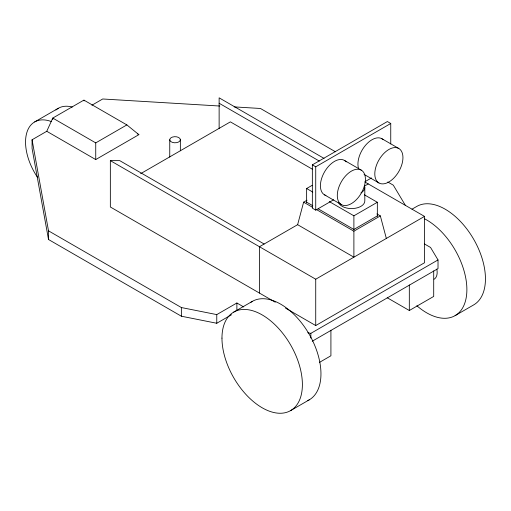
<?xml version="1.0" encoding="UTF-8"?>
<svg xmlns="http://www.w3.org/2000/svg" width="511" height="511" viewBox="0 0 511 511"><rect width="100%" height="100%" fill="white"/><g stroke="black" fill="none" stroke-linecap="round" stroke-linejoin="round"><path stroke-width="0.77" d="M259.46 293.071L259.46 246.724L297.626 224.687L303.63 202.164L307.022 200.21M46.763 131.289L52.767 118.079L83.9 100.105L126.869 124.914L138.877 134.661L95.736 159.566L46.763 131.289L32.072 139.771L32.072 148.439L48.513 239.506L181.367 316.213L216.766 323.265L231.515 314.75M34.671 121.931L58.299 108.287M91.923 105.215L102.717 98.987L219.826 106.033M52.767 119.58L52.767 118.079L95.736 142.888L126.869 124.914M140.64 173.683L230.384 121.867L312.617 169.345M333.619 199.795L315.728 210.123L312.349 208.175L312.349 164.861L387.376 121.541L390.749 123.49L390.749 143.968M312.349 164.861L315.728 166.81L390.749 123.49M306.632 202.675L306.632 188.521L312.144 185.333M365.282 181.514L371.478 177.937M364.222 186.24L368.246 183.922M329.237 201.57L353.893 215.808L377.342 202.273L377.342 216.428M377.342 215.917L353.893 229.452L318.276 208.89M316.022 209.318L353.893 231.189L380.344 215.917L386.342 238.439M32.072 139.771L48.513 230.844L181.367 307.545L216.766 314.604L236.88 302.991L243.766 306.97M233.744 312.1L252.313 301.381M411.987 209.191L416.804 206.412A56.868 32.832 60 0 1 473.671 239.244A56.868 32.832 60 0 1 473.671 304.907L455.103 315.632M275.288 302.212L110.344 206.987L110.344 160.639L315.728 279.21L424.513 216.402L424.513 262.756L315.728 325.558L285.496 308.107M307.743 332.738L310.848 333.357L438.016 259.939L430.569 247.477L424.386 243.907M312.234 341.22L438.016 268.601L438.016 259.939M319.407 362.42L330.917 355.771L330.917 330.24M387.204 297.741L409.317 310.509L433.705 296.431L433.705 270.9M290.612 410.601L309.181 399.877M110.344 160.639L119.721 160.639L264.149 244.022M234.166 106.895L260.457 108.479L335.491 151.799M381.941 138.749L398.823 148.497A19.897 11.485 -60 0 1 392.518 179.316A19.897 11.485 -60 0 1 375.285 169.365A19.897 11.485 -60 0 1 398.823 148.497M387.804 182.005L393.317 185.18L405.536 205.62M344.427 160.409L361.309 170.157A19.897 11.485 -60 0 1 355.004 200.97A19.897 11.485 -60 0 1 337.777 191.025A19.897 11.485 -60 0 1 361.309 170.157M364.075 174.379L378.926 182.957M324.063 158.41L219.13 97.831L219.13 128.465M364.79 181.929L424.513 216.402M219.13 103.241L319.33 161.093M364.324 194.761L377.342 202.273M376.901 213.93L380.344 215.917M324.536 194.863L341.418 204.611M306.632 188.521L312.796 192.079M306.632 202.164L312.796 205.722M303.63 202.164L312.579 207.332M297.626 224.687L353.893 257.174L353.893 231.189M137.497 133.863L138.877 134.661M409.317 284.972L409.317 310.509M364.816 187.492L364.816 200.919A13.26 7.659 0 0 1 353.28 208.514A13.26 7.659 0 0 1 338.742 202.899M353.893 215.808L353.893 229.963M315.728 166.81L315.728 210.123M315.728 279.21L315.728 325.558M310.848 333.357L310.848 338.084M236.88 302.991L236.88 310.081M216.766 314.604L216.766 323.265M181.367 307.545L181.367 316.213M180.357 139.739A5.308 3.066 0 0 1 172.405 142.39A5.308 3.066 0 0 1 172.405 137.082A5.308 3.066 0 0 1 180.357 139.739L180.357 150.777M169.748 139.739L169.748 157.088M95.736 142.888L95.736 159.566M84.066 100.201L84.066 100.935M48.513 230.844L48.513 239.506M37.514 177.323A44.029 25.422 60 0 1 26.502 133.805A44.029 25.422 60 0 1 51.515 121.631M55.897 110.018A44.029 25.422 60 0 1 72.262 107.042M250.364 302.672A56.868 32.832 60 0 1 308.842 333.626A56.868 32.832 60 0 1 307.801 400.598M436.816 269.099A14.857 8.578 60 0 1 434.095 279.242M424.577 218.804A56.868 32.832 60 0 1 466.69 293.997A56.868 32.832 60 0 1 416.855 305.744M364.362 185.512A13.26 7.659 0 0 1 360.926 192.909M325.916 195.47A19.897 11.485 -60 0 1 324.868 171.332A19.897 11.485 -60 0 1 346.183 161.859M358.409 168.03A19.897 11.485 -60 0 1 365.774 145.003A19.897 11.485 -60 0 1 383.154 139.65M221.966 338.135A56.868 32.832 60 0 0 282.283 413.169A56.868 32.832 60 0 0 282.283 332.744A56.868 32.832 60 0 0 221.966 338.135"/></g></svg>
